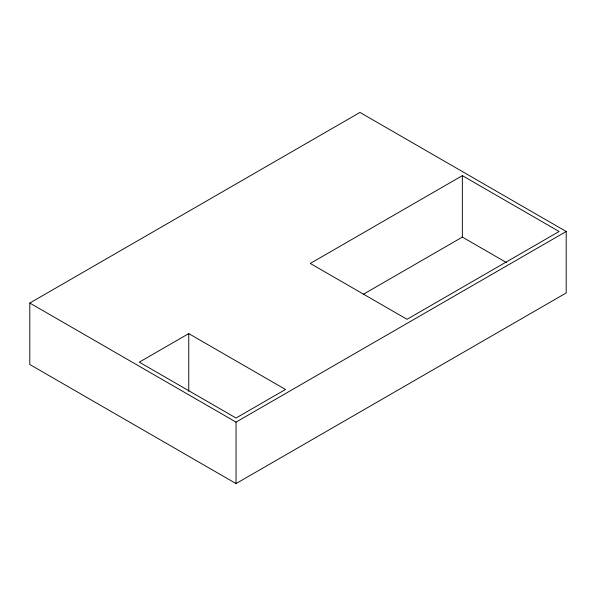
<?xml version="1.0" encoding="UTF-8"?>
<svg xmlns="http://www.w3.org/2000/svg" width="596" height="596" viewBox="0 0 596 596"><rect width="100%" height="100%" fill="white"/><g stroke="black" fill="none" stroke-linecap="round" stroke-linejoin="round"><path stroke-width="0.89" d="M29.8 303.044L359.962 112.428L566.2 231.494L566.2 292.956L236.038 483.572L29.8 364.506L29.8 303.044L236.038 422.117L566.2 231.494M188.753 333.604L139.293 362.159L236.038 418.019L285.499 389.464L188.753 333.604L188.753 391.341M462.354 175.641L310.278 263.447L407.023 319.3L559.1 231.494L462.354 175.641L462.354 237.096L363.381 294.245M462.354 237.096L506.697 262.702M236.038 422.117L236.038 483.572"/></g></svg>
